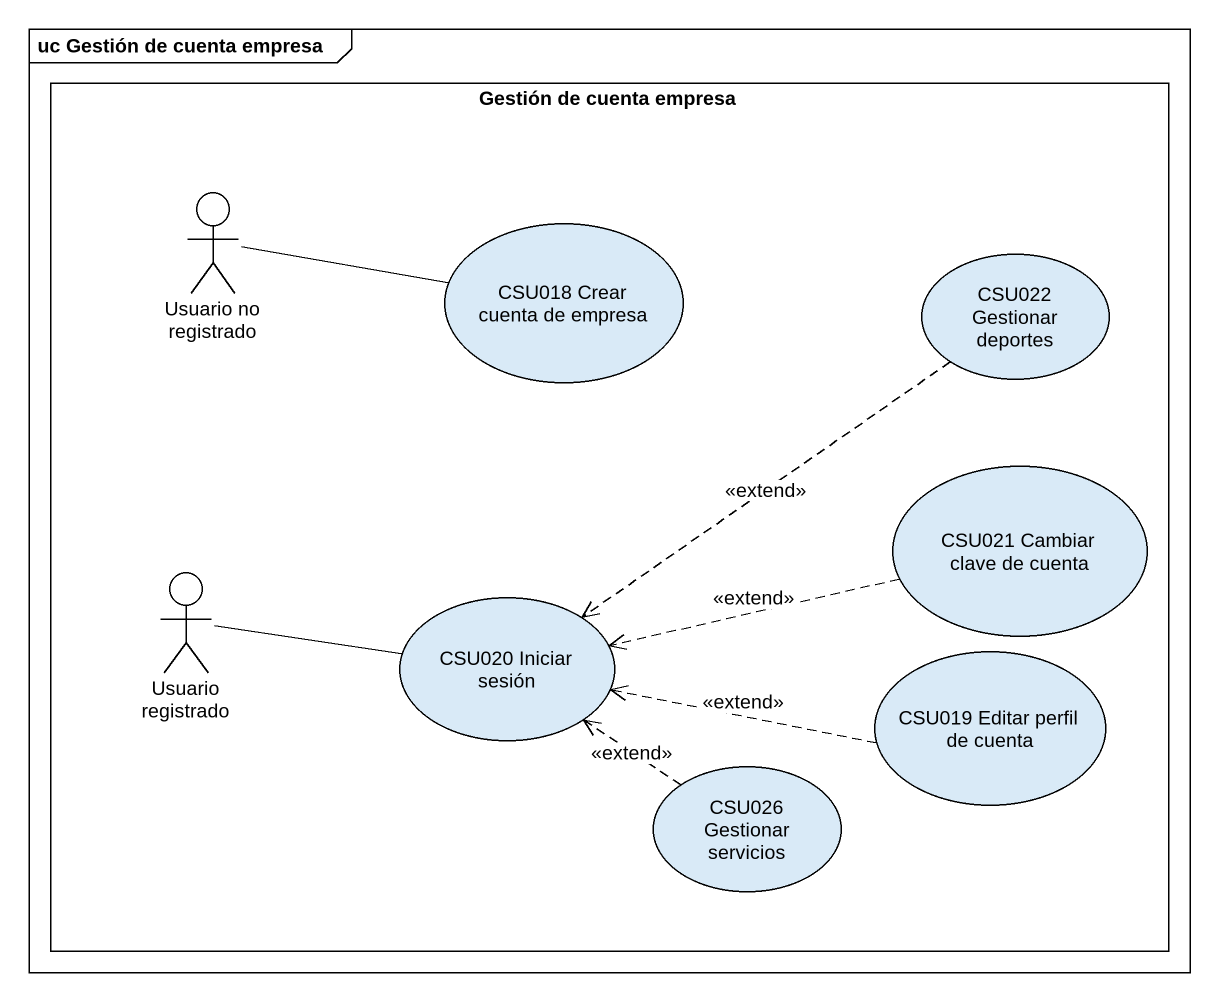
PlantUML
@startuml
mainframe uc Gestión de cuenta empresa
rectangle "Gestión de cuenta empresa" as Gestión_de_cuenta_empresa {
  actor "Usuario no registrado" as Usuario_no_registrado
  usecase "CSU018 Crear cuenta de empresa" as CSU018_Crear_cuenta_de
  usecase "CSU022 Gestionar deportes" as CSU022_Gestionar_deportes
  usecase "CSU021 Cambiar clave de cuenta" as CSU021_Cambiar_clave_de
  actor "Usuario registrado" as Usuario_registrado
  usecase "CSU020 Iniciar sesión" as CSU020_Iniciar_sesión
  usecase "CSU019 Editar perfil de cuenta" as CSU019_Editar_perfil_de
  usecase "CSU026 Gestionar servicios" as CSU026_Gestionar_servicios
}
Usuario_no_registrado -right- CSU018_Crear_cuenta_de
CSU022_Gestionar_deportes ..> CSU020_Iniciar_sesión : <<extend>>
CSU021_Cambiar_clave_de .left.> CSU020_Iniciar_sesión : <<extend>>
Usuario_registrado -right- CSU020_Iniciar_sesión
CSU019_Editar_perfil_de .left.> CSU020_Iniciar_sesión : <<extend>>
CSU026_Gestionar_servicios .up.> CSU020_Iniciar_sesión : <<extend>>
@enduml
